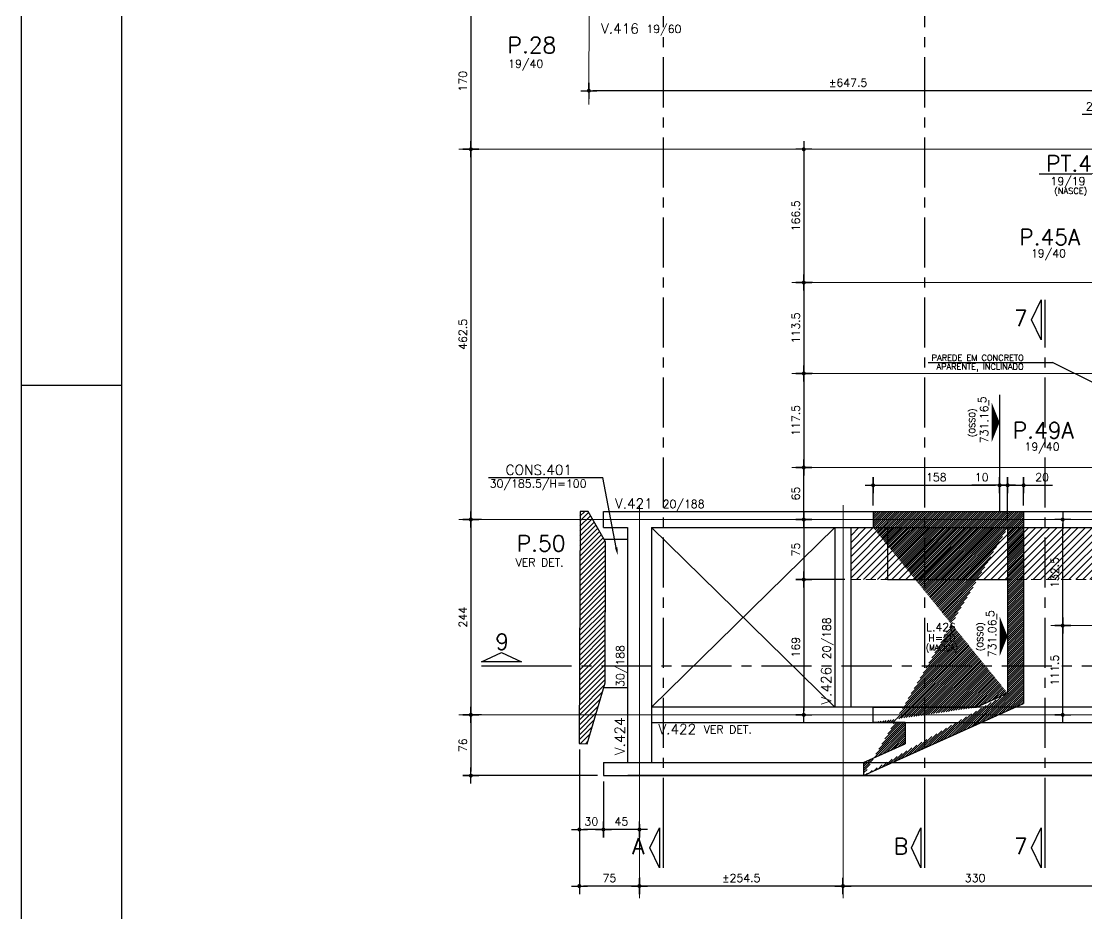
# Model space of a CAD drawing. Header units: inches. Extents: x 17515 to 34518, y -9122 to -4917.
# Drawn here: x 17515 to 18846, y -8282 to -7167 of the extents above; entities that cross this region are included whole.
import ezdxf
from ezdxf.enums import TextEntityAlignment as Align

# ---------------------------------------------------------------- set-up
doc = ezdxf.new("R2010")
doc.units = ezdxf.units.IN
doc.header["$LTSCALE"] = 50
doc.header["$MEASUREMENT"] = 0
doc.linetypes.add('CENTER', pattern=[2, 1.25, -0.25, 0.25, -0.25])
doc.linetypes.add('HIDDEN', pattern=[0.375, 0.25, -0.125])
for name, color, linetype in [('ALVENARIA', 10, 'HIDDEN'), ('CORTE-FORMA', 1, 'Continuous'), ('COTA', 6, 'Continuous'), ('FO-HACHURA_PILAR-MORRE', 252, 'Continuous'), ('FO-TEXTO-LAJES', 152, 'Continuous'), ('FO-TEXTO-VIGAS', 3, 'Continuous'), ('FOLHA', 7, 'Continuous'), ('NIVEL', 3, 'Continuous'), ('P-M', 7, 'Continuous'), ('TEXTO', 3, 'Continuous')]:
    doc.layers.add(name, color=color, linetype=linetype)
for name, color, linetype, lineweight in [('FO-Eixos', 150, 'Continuous', 5), ('FO-Textos dos pilares', 3, 'Continuous', 20), ('FO-Vigas', 2, 'Continuous', 30), ('SEM LAJE', 8, 'Continuous', 30)]:
    doc.layers.add(name, color=color, linetype=linetype, lineweight=lineweight)
doc.styles.add('ROMANS', font='romans.shx')
doc.dimstyles.new('COTA_50', dxfattribs={"dimscale": 5, "dimtxt": 2, "dimasz": 1, "dimexe": 2, "dimexo": 1.5, "dimgap": 1, "dimtad": 1, "dimzin": 12, "dimdsep": 46, "dimtxsty": 'ROMANS', "dimblk1": 'COTA', "dimblk2": 'COTA', "dimsah": 1, "dimcen": -4, "dimdle": 1.5, "dimclrd": 6, "dimclre": 6, "dimclrt": 3, "dimadec": 0, "dimazin": 0, "dimtfac": 1, "dimtofl": 0, "dimtmove": 0, "dimatfit": 3, "dimldrblk": 'COTA', "dimfxl": 1, "dimtolj": 1, "dimtzin": 12, "dimarcsym": 0})

# ---------------------------------------------------------------- blocks, each defined once
blk = doc.blocks.new('COTA')
at = {"layer": 'COTA'}
for p, q in [((2, 0), (-2, 0)), ((0, -2), (0, 2))]:
    blk.add_line(p, q, dxfattribs=at)
at = {"layer": 'COTA', "const_width": 0.5}
blk.add_lwpolyline([(-0.25, 0, 1), (0.25, 0, 1)], format="xyb", close=True, dxfattribs=at)
blk = doc.blocks.new('*D4')
at = {"layer": 'COTA', "color": 6, "lineweight": -2, "transparency": 16777216}
for p, q in [((18579, -7772.2), (18579, -7736.9)), ((18584, -7746.9), (18732, -7746.9)), ((18737, -7751.6), (18737, -7756.9))]:
    blk.add_line(p, q, dxfattribs=at)
at = {"layer": 'Defpoints', "color": 0, "transparency": 16777216}
for p in [(18737, -7744.1), (18737, -7746.9), (18579, -7779.7)]:
    blk.add_point(p, dxfattribs=at)
at = {"layer": 'COTA', "color": 6, "lineweight": -2, "transparency": 16777216, "xscale": 5, "yscale": 5, "zscale": 5, "rotation": 180}
blk.add_blockref('COTA', (18579, -7746.9), dxfattribs=at)
at = {"layer": 'COTA', "color": 6, "lineweight": -2, "transparency": 16777216, "xscale": 5, "yscale": 5, "zscale": 5}
blk.add_blockref('COTA', (18737, -7746.9), dxfattribs=at)
at = {"layer": 'COTA', "color": 3, "transparency": 16777216, "insert": (18658, -7736.9), "char_height": 10, "attachment_point": 5, "style": 'ROMANS'}
blk.add_mtext('\\A1;158', dxfattribs=at)
blk = doc.blocks.new('*D5')
at = {"layer": 'COTA', "color": 6, "lineweight": -2, "transparency": 16777216}
for p, q in [((18747, -7792.2), (18747, -7736.9)), ((18732, -7746.9), (18702.3, -7746.9)), ((18737, -7748.2), (18737, -7756.9)), ((18752, -7746.9), (18757, -7746.9))]:
    blk.add_line(p, q, dxfattribs=at)
at = {"layer": 'Defpoints', "color": 0, "transparency": 16777216}
for p in [(18737, -7740.7), (18737, -7746.9), (18747, -7799.7)]:
    blk.add_point(p, dxfattribs=at)
at = {"layer": 'COTA', "color": 6, "lineweight": -2, "transparency": 16777216, "xscale": 5, "yscale": 5, "zscale": 5}
blk.add_blockref('COTA', (18737, -7746.9), dxfattribs=at)
at = {"layer": 'COTA', "color": 6, "lineweight": -2, "transparency": 16777216, "xscale": 5, "yscale": 5, "zscale": 5, "rotation": 180}
blk.add_blockref('COTA', (18747, -7746.9), dxfattribs=at)
at = {"layer": 'COTA', "color": 3, "transparency": 16777216, "insert": (18714.6, -7736.9), "char_height": 10, "attachment_point": 5, "style": 'ROMANS'}
blk.add_mtext('\\A1;10', dxfattribs=at)
blk = doc.blocks.new('*D6')
at = {"layer": 'COTA', "color": 6, "lineweight": -2, "transparency": 16777216}
for p, q in [((18747, -7792.2), (18747, -7736.9)), ((18767, -7772.2), (18767, -7736.9)), ((18742, -7746.9), (18737, -7746.9)), ((18772, -7746.9), (18803.2, -7746.9))]:
    blk.add_line(p, q, dxfattribs=at)
at = {"layer": 'Defpoints', "color": 0, "transparency": 16777216}
for p in [(18767, -7746.9), (18767, -7779.7), (18747, -7799.7)]:
    blk.add_point(p, dxfattribs=at)
at = {"layer": 'COTA', "color": 6, "lineweight": -2, "transparency": 16777216, "xscale": 5, "yscale": 5, "zscale": 5}
blk.add_blockref('COTA', (18747, -7746.9), dxfattribs=at)
at = {"layer": 'COTA', "color": 6, "lineweight": -2, "transparency": 16777216, "xscale": 5, "yscale": 5, "zscale": 5, "rotation": 180}
blk.add_blockref('COTA', (18767, -7746.9), dxfattribs=at)
at = {"layer": 'COTA', "color": 3, "transparency": 16777216, "insert": (18790.1, -7736.9), "char_height": 10, "attachment_point": 5, "style": 'ROMANS'}
blk.add_mtext('\\A1;20', dxfattribs=at)
blk = doc.blocks.new('*D26')
at = {"layer": 'COTA', "color": 6, "lineweight": -2, "transparency": 16777216}
for p, q in [((18224, -7252.1), (18224, -7244)), ((18871.4, -7254), (18871.4, -7244)), ((18866.4, -7254), (18229, -7254))]:
    blk.add_line(p, q, dxfattribs=at)
at = {"layer": 'Defpoints', "color": 0, "transparency": 16777216}
for p in [(18224, -7254), (18224, -7259.6), (18871.4, -7261.5)]:
    blk.add_point(p, dxfattribs=at)
at = {"layer": 'COTA', "color": 6, "lineweight": -2, "transparency": 16777216, "xscale": 5, "yscale": 5, "zscale": 5, "rotation": 180}
blk.add_blockref('COTA', (18224, -7254), dxfattribs=at)
at = {"layer": 'COTA', "color": 6, "lineweight": -2, "transparency": 16777216, "xscale": 5, "yscale": 5, "zscale": 5}
blk.add_blockref('COTA', (18871.4, -7254), dxfattribs=at)
at = {"layer": 'COTA', "color": 3, "transparency": 16777216, "insert": (18547.7, -7244), "char_height": 10, "attachment_point": 5, "style": 'ROMANS'}
blk.add_mtext('\\A1;%%P647.5', dxfattribs=at)
blk = doc.blocks.new('*D58')
at = {"layer": 'COTA', "color": 6, "lineweight": -2, "transparency": 16777216}
for p, q in [((18541.4, -8239.9), (18541.4, -8257.5)), ((18866.4, -8247.5), (18546.4, -8247.5)), ((18871.4, -8239.9), (18871.4, -8257.5))]:
    blk.add_line(p, q, dxfattribs=at)
at = {"layer": 'Defpoints', "color": 0, "transparency": 16777216}
for p in [(18541.4, -8232.4), (18871.4, -8232.4), (18541.4, -8247.5)]:
    blk.add_point(p, dxfattribs=at)
at = {"layer": 'COTA', "color": 6, "lineweight": -2, "transparency": 16777216, "xscale": 5, "yscale": 5, "zscale": 5, "rotation": 180}
blk.add_blockref('COTA', (18541.4, -8247.5), dxfattribs=at)
at = {"layer": 'COTA', "color": 6, "lineweight": -2, "transparency": 16777216, "xscale": 5, "yscale": 5, "zscale": 5}
blk.add_blockref('COTA', (18871.4, -8247.5), dxfattribs=at)
at = {"layer": 'COTA', "color": 3, "transparency": 16777216, "insert": (18706.4, -8237.5), "char_height": 10, "attachment_point": 5, "style": 'ROMANS'}
blk.add_mtext('\\A1;330', dxfattribs=at)
blk = doc.blocks.new('*D69')
at = {"layer": 'COTA', "color": 6, "lineweight": -2, "transparency": 16777216}
for p, q in [((18287.1, -8237), (18287.1, -8257.5)), ((18536.4, -8247.5), (18292.1, -8247.5)), ((18541.4, -8237), (18541.4, -8257.5))]:
    blk.add_line(p, q, dxfattribs=at)
at = {"layer": 'Defpoints', "color": 0, "transparency": 16777216}
for p in [(18287.1, -8229.5), (18541.4, -8229.5), (18287.1, -8247.5)]:
    blk.add_point(p, dxfattribs=at)
at = {"layer": 'COTA', "color": 6, "lineweight": -2, "transparency": 16777216, "xscale": 5, "yscale": 5, "zscale": 5, "rotation": 180}
blk.add_blockref('COTA', (18287.1, -8247.5), dxfattribs=at)
at = {"layer": 'COTA', "color": 6, "lineweight": -2, "transparency": 16777216, "xscale": 5, "yscale": 5, "zscale": 5}
blk.add_blockref('COTA', (18541.4, -8247.5), dxfattribs=at)
at = {"layer": 'COTA', "color": 3, "transparency": 16777216, "insert": (18414.3, -8237.5), "char_height": 10, "attachment_point": 5, "style": 'ROMANS'}
blk.add_mtext('\\A1;%%P254.5', dxfattribs=at)
blk = doc.blocks.new('*D70')
at = {"layer": 'COTA', "color": 6, "lineweight": -2, "transparency": 16777216}
for p, q in [((18212.1, -8077.1), (18212.1, -8257.5)), ((18282.1, -8247.5), (18217.1, -8247.5)), ((18287.1, -8240.1), (18287.1, -8257.5))]:
    blk.add_line(p, q, dxfattribs=at)
at = {"layer": 'Defpoints', "color": 0, "transparency": 16777216}
for p in [(18212.1, -8069.6), (18287.1, -8232.6), (18212.1, -8247.5)]:
    blk.add_point(p, dxfattribs=at)
at = {"layer": 'COTA', "color": 6, "lineweight": -2, "transparency": 16777216, "xscale": 5, "yscale": 5, "zscale": 5, "rotation": 180}
blk.add_blockref('COTA', (18212.1, -8247.5), dxfattribs=at)
at = {"layer": 'COTA', "color": 6, "lineweight": -2, "transparency": 16777216, "xscale": 5, "yscale": 5, "zscale": 5}
blk.add_blockref('COTA', (18287.1, -8247.5), dxfattribs=at)
at = {"layer": 'COTA', "color": 3, "transparency": 16777216, "insert": (18249.6, -8237.5), "char_height": 10, "attachment_point": 5, "style": 'ROMANS'}
blk.add_mtext('\\A1;75', dxfattribs=at)
blk = doc.blocks.new('*D71')
at = {"layer": 'COTA', "color": 6, "lineweight": -2, "transparency": 16777216}
for p, q in [((18242.1, -8117.1), (18242.1, -8186.9)), ((18282.1, -8176.9), (18247.1, -8176.9)), ((18287.1, -8170.2), (18287.1, -8186.9))]:
    blk.add_line(p, q, dxfattribs=at)
at = {"layer": 'Defpoints', "color": 0, "transparency": 16777216}
for p in [(18242.1, -8109.6), (18287.1, -8162.7), (18242.1, -8176.9)]:
    blk.add_point(p, dxfattribs=at)
at = {"layer": 'COTA', "color": 6, "lineweight": -2, "transparency": 16777216, "xscale": 5, "yscale": 5, "zscale": 5, "rotation": 180}
blk.add_blockref('COTA', (18242.1, -8176.9), dxfattribs=at)
at = {"layer": 'COTA', "color": 6, "lineweight": -2, "transparency": 16777216, "xscale": 5, "yscale": 5, "zscale": 5}
blk.add_blockref('COTA', (18287.1, -8176.9), dxfattribs=at)
at = {"layer": 'COTA', "color": 3, "transparency": 16777216, "insert": (18264.6, -8166.9), "char_height": 10, "attachment_point": 5, "style": 'ROMANS'}
blk.add_mtext('\\A1;45', dxfattribs=at)
blk = doc.blocks.new('*D72')
at = {"layer": 'COTA', "color": 6, "lineweight": -2, "transparency": 16777216}
for p, q in [((18212.1, -8166.1), (18212.1, -8186.9)), ((18242.1, -8166.1), (18242.1, -8186.9)), ((18237.1, -8176.9), (18217.1, -8176.9))]:
    blk.add_line(p, q, dxfattribs=at)
at = {"layer": 'Defpoints', "color": 0, "transparency": 16777216}
for p in [(18212.1, -8158.6), (18242.1, -8158.6), (18212.1, -8176.9)]:
    blk.add_point(p, dxfattribs=at)
at = {"layer": 'COTA', "color": 6, "lineweight": -2, "transparency": 16777216, "xscale": 5, "yscale": 5, "zscale": 5, "rotation": 180}
blk.add_blockref('COTA', (18212.1, -8176.9), dxfattribs=at)
at = {"layer": 'COTA', "color": 6, "lineweight": -2, "transparency": 16777216, "xscale": 5, "yscale": 5, "zscale": 5}
blk.add_blockref('COTA', (18242.1, -8176.9), dxfattribs=at)
at = {"layer": 'COTA', "color": 3, "transparency": 16777216, "insert": (18227.1, -8166.9), "char_height": 10, "attachment_point": 5, "style": 'ROMANS'}
blk.add_mtext('\\A1;30', dxfattribs=at)
blk = doc.blocks.new('*D88')
at = {"layer": 'COTA', "color": 6, "lineweight": -2, "transparency": 16777216}
for p, q in [((18079.3, -7157.2), (18066.6, -7157.2)), ((18076.6, -7162.2), (18076.6, -7322.2)), ((18079.3, -7327.2), (18066.6, -7327.2))]:
    blk.add_line(p, q, dxfattribs=at)
at = {"layer": 'Defpoints', "color": 0, "transparency": 16777216}
for p in [(18086.8, -7157.2), (18076.6, -7327.2), (18086.8, -7327.2)]:
    blk.add_point(p, dxfattribs=at)
at = {"layer": 'COTA', "color": 6, "lineweight": -2, "transparency": 16777216, "xscale": 5, "yscale": 5, "zscale": 5}
for p, rotation in [((18076.6, -7157.2), 90), ((18076.6, -7327.2), 270)]:
    blk.add_blockref('COTA', p, dxfattribs=dict(at, rotation=rotation))
at = {"layer": 'COTA', "color": 3, "transparency": 16777216, "insert": (18066.6, -7242.2), "char_height": 10, "attachment_point": 5, "rotation": 90, "style": 'ROMANS'}
blk.add_mtext('\\A1;170', dxfattribs=at)
blk = doc.blocks.new('*D89')
at = {"layer": 'COTA', "color": 6, "lineweight": -2, "transparency": 16777216}
for p, q in [((18086.4, -7327.2), (18066.6, -7327.2)), ((18076.6, -7332.2), (18076.6, -7784.7)), ((18086.4, -7789.7), (18066.6, -7789.7))]:
    blk.add_line(p, q, dxfattribs=at)
at = {"layer": 'Defpoints', "color": 0, "transparency": 16777216}
for p in [(18093.9, -7327.2), (18076.6, -7789.7), (18093.9, -7789.7)]:
    blk.add_point(p, dxfattribs=at)
at = {"layer": 'COTA', "color": 6, "lineweight": -2, "transparency": 16777216, "xscale": 5, "yscale": 5, "zscale": 5}
for p, rotation in [((18076.6, -7327.2), 90), ((18076.6, -7789.7), 270)]:
    blk.add_blockref('COTA', p, dxfattribs=dict(at, rotation=rotation))
at = {"layer": 'COTA', "color": 3, "transparency": 16777216, "insert": (18066.6, -7558.4), "char_height": 10, "attachment_point": 5, "rotation": 90, "style": 'ROMANS'}
blk.add_mtext('\\A1;462.5', dxfattribs=at)
blk = doc.blocks.new('*D90')
at = {"layer": 'COTA', "color": 6, "lineweight": -2, "transparency": 16777216}
for p, q in [((18089.9, -7789.7), (18066.6, -7789.7)), ((18076.6, -7794.7), (18076.6, -8028.7)), ((18089.9, -8033.7), (18066.6, -8033.7))]:
    blk.add_line(p, q, dxfattribs=at)
at = {"layer": 'Defpoints', "color": 0, "transparency": 16777216}
for p in [(18097.4, -7789.7), (18076.6, -8033.7), (18097.4, -8033.7)]:
    blk.add_point(p, dxfattribs=at)
at = {"layer": 'COTA', "color": 6, "lineweight": -2, "transparency": 16777216, "xscale": 5, "yscale": 5, "zscale": 5}
for p, rotation in [((18076.6, -7789.7), 90), ((18076.6, -8033.7), 270)]:
    blk.add_blockref('COTA', p, dxfattribs=dict(at, rotation=rotation))
at = {"layer": 'COTA', "color": 3, "transparency": 16777216, "insert": (18066.6, -7911.7), "char_height": 10, "attachment_point": 5, "rotation": 90, "style": 'ROMANS'}
blk.add_mtext('\\A1;244', dxfattribs=at)
blk = doc.blocks.new('*D91')
at = {"layer": 'COTA', "color": 6, "lineweight": -2, "transparency": 16777216}
for p, q in [((18082.8, -8033.7), (18066.6, -8033.7)), ((18076.6, -8038.7), (18076.6, -8104.6)), ((18234.6, -8109.6), (18066.6, -8109.6))]:
    blk.add_line(p, q, dxfattribs=at)
at = {"layer": 'Defpoints', "color": 0, "transparency": 16777216}
for p in [(18090.3, -8033.7), (18076.6, -8109.6), (18242.1, -8109.6)]:
    blk.add_point(p, dxfattribs=at)
at = {"layer": 'COTA', "color": 6, "lineweight": -2, "transparency": 16777216, "xscale": 5, "yscale": 5, "zscale": 5}
for p, rotation in [((18076.6, -8033.7), 90), ((18076.6, -8109.6), 270)]:
    blk.add_blockref('COTA', p, dxfattribs=dict(at, rotation=rotation))
at = {"layer": 'COTA', "color": 3, "transparency": 16777216, "insert": (18066.6, -8071.6), "char_height": 10, "attachment_point": 5, "rotation": 90, "style": 'ROMANS'}
blk.add_mtext('\\A1;76', dxfattribs=at)
blk = doc.blocks.new('*D92')
at = {"layer": 'COTA', "color": 6, "lineweight": -2, "transparency": 16777216}
for p, q in [((18499.1, -7327.2), (18482.4, -7327.2)), ((18492.4, -7332.2), (18492.4, -7488.7)), ((18499.1, -7493.7), (18482.4, -7493.7))]:
    blk.add_line(p, q, dxfattribs=at)
at = {"layer": 'Defpoints', "color": 0, "transparency": 16777216}
for p in [(18506.6, -7327.2), (18492.4, -7493.7), (18506.6, -7493.7)]:
    blk.add_point(p, dxfattribs=at)
at = {"layer": 'COTA', "color": 6, "lineweight": -2, "transparency": 16777216, "xscale": 5, "yscale": 5, "zscale": 5}
for p, rotation in [((18492.4, -7327.2), 90), ((18492.4, -7493.7), 270)]:
    blk.add_blockref('COTA', p, dxfattribs=dict(at, rotation=rotation))
at = {"layer": 'COTA', "color": 3, "transparency": 16777216, "insert": (18482.4, -7410.4), "char_height": 10, "attachment_point": 5, "rotation": 90, "style": 'ROMANS'}
blk.add_mtext('\\A1;166.5', dxfattribs=at)
blk = doc.blocks.new('*D93')
at = {"layer": 'COTA', "color": 6, "lineweight": -2, "transparency": 16777216}
for p, q in [((18503.3, -7493.7), (18482.4, -7493.7)), ((18492.4, -7498.7), (18492.4, -7602.2)), ((18503.3, -7607.2), (18482.4, -7607.2))]:
    blk.add_line(p, q, dxfattribs=at)
at = {"layer": 'Defpoints', "color": 0, "transparency": 16777216}
for p in [(18510.8, -7493.7), (18492.4, -7607.2), (18510.8, -7607.2)]:
    blk.add_point(p, dxfattribs=at)
at = {"layer": 'COTA', "color": 6, "lineweight": -2, "transparency": 16777216, "xscale": 5, "yscale": 5, "zscale": 5}
for p, rotation in [((18492.4, -7493.7), 90), ((18492.4, -7607.2), 270)]:
    blk.add_blockref('COTA', p, dxfattribs=dict(at, rotation=rotation))
at = {"layer": 'COTA', "color": 3, "transparency": 16777216, "insert": (18482.4, -7550.4), "char_height": 10, "attachment_point": 5, "rotation": 90, "style": 'ROMANS'}
blk.add_mtext('\\A1;113.5', dxfattribs=at)
blk = doc.blocks.new('*D94')
at = {"layer": 'COTA', "color": 6, "lineweight": -2, "transparency": 16777216}
for p, q in [((18501.2, -7607.2), (18482.4, -7607.2)), ((18492.4, -7612.2), (18492.4, -7719.7)), ((18501.2, -7724.7), (18482.4, -7724.7))]:
    blk.add_line(p, q, dxfattribs=at)
at = {"layer": 'Defpoints', "color": 0, "transparency": 16777216}
for p in [(18508.7, -7607.2), (18492.4, -7724.7), (18508.7, -7724.7)]:
    blk.add_point(p, dxfattribs=at)
at = {"layer": 'COTA', "color": 6, "lineweight": -2, "transparency": 16777216, "xscale": 5, "yscale": 5, "zscale": 5}
for p, rotation in [((18492.4, -7607.2), 90), ((18492.4, -7724.7), 270)]:
    blk.add_blockref('COTA', p, dxfattribs=dict(at, rotation=rotation))
at = {"layer": 'COTA', "color": 3, "transparency": 16777216, "insert": (18482.4, -7665.9), "char_height": 10, "attachment_point": 5, "rotation": 90, "style": 'ROMANS'}
blk.add_mtext('\\A1;117.5', dxfattribs=at)
blk = doc.blocks.new('*D95')
at = {"layer": 'COTA', "color": 6, "lineweight": -2, "transparency": 16777216}
for p, q in [((18501.2, -7724.7), (18482.4, -7724.7)), ((18492.4, -7784.7), (18492.4, -7729.7)), ((18501.2, -7789.7), (18482.4, -7789.7))]:
    blk.add_line(p, q, dxfattribs=at)
at = {"layer": 'Defpoints', "color": 0, "transparency": 16777216}
for p in [(18492.4, -7724.7), (18508.7, -7724.7), (18508.7, -7789.7)]:
    blk.add_point(p, dxfattribs=at)
at = {"layer": 'COTA', "color": 6, "lineweight": -2, "transparency": 16777216, "xscale": 5, "yscale": 5, "zscale": 5}
for p, rotation in [((18492.4, -7724.7), 90), ((18492.4, -7789.7), 270)]:
    blk.add_blockref('COTA', p, dxfattribs=dict(at, rotation=rotation))
at = {"layer": 'COTA', "color": 3, "transparency": 16777216, "insert": (18482.4, -7757.2), "char_height": 10, "attachment_point": 5, "rotation": 90, "style": 'ROMANS'}
blk.add_mtext('\\A1;65', dxfattribs=at)
blk = doc.blocks.new('*D97')
at = {"layer": 'COTA', "color": 6, "lineweight": -2, "transparency": 16777216}
for p, q in [((18814.8, -7922.2), (18805.8, -7922.2)), ((18815.8, -8028.7), (18815.8, -7927.2)), ((18814.8, -8033.7), (18805.8, -8033.7))]:
    blk.add_line(p, q, dxfattribs=at)
at = {"layer": 'Defpoints', "color": 0, "transparency": 16777216}
for p in [(18815.8, -7922.2), (18822.3, -7922.2), (18822.3, -8033.7)]:
    blk.add_point(p, dxfattribs=at)
at = {"layer": 'COTA', "color": 6, "lineweight": -2, "transparency": 16777216, "xscale": 5, "yscale": 5, "zscale": 5}
for p, rotation in [((18815.8, -7922.2), 90), ((18815.8, -8033.7), 270)]:
    blk.add_blockref('COTA', p, dxfattribs=dict(at, rotation=rotation))
at = {"layer": 'COTA', "color": 3, "transparency": 16777216, "insert": (18805.8, -7977.9), "char_height": 10, "attachment_point": 5, "rotation": 90, "style": 'ROMANS'}
blk.add_mtext('\\A1;111.5', dxfattribs=at)
blk = doc.blocks.new('*D98')
at = {"layer": 'COTA', "color": 6, "lineweight": -2, "transparency": 16777216}
for p, q in [((18818.9, -7789.7), (18805.8, -7789.7)), ((18815.8, -7917.2), (18815.8, -7794.7)), ((18818.9, -7922.2), (18805.8, -7922.2))]:
    blk.add_line(p, q, dxfattribs=at)
at = {"layer": 'Defpoints', "color": 0, "transparency": 16777216}
for p in [(18815.8, -7789.7), (18826.4, -7789.7), (18826.4, -7922.2)]:
    blk.add_point(p, dxfattribs=at)
at = {"layer": 'COTA', "color": 6, "lineweight": -2, "transparency": 16777216, "xscale": 5, "yscale": 5, "zscale": 5}
for p, rotation in [((18815.8, -7789.7), 90), ((18815.8, -7922.2), 270)]:
    blk.add_blockref('COTA', p, dxfattribs=dict(at, rotation=rotation))
at = {"layer": 'COTA', "color": 3, "transparency": 16777216, "insert": (18805.8, -7855.9), "char_height": 10, "attachment_point": 5, "rotation": 90, "style": 'ROMANS'}
blk.add_mtext('\\A1;132.5', dxfattribs=at)
blk = doc.blocks.new('*D125')
at = {"layer": 'COTA', "color": 6, "lineweight": -2, "transparency": 16777216}
for p, q in [((18498.5, -7789.7), (18482.4, -7789.7)), ((18492.4, -7794.7), (18492.4, -7859.7)), ((18543.8, -7864.7), (18482.4, -7864.7))]:
    blk.add_line(p, q, dxfattribs=at)
at = {"layer": 'Defpoints', "color": 0, "transparency": 16777216}
for p in [(18506, -7789.7), (18492.4, -7864.7), (18551.3, -7864.7)]:
    blk.add_point(p, dxfattribs=at)
at = {"layer": 'COTA', "color": 6, "lineweight": -2, "transparency": 16777216, "xscale": 5, "yscale": 5, "zscale": 5}
for p, rotation in [((18492.4, -7789.7), 90), ((18492.4, -7864.7), 270)]:
    blk.add_blockref('COTA', p, dxfattribs=dict(at, rotation=rotation))
at = {"layer": 'COTA', "color": 3, "transparency": 16777216, "insert": (18482.4, -7827.2), "char_height": 10, "attachment_point": 5, "rotation": 90, "style": 'ROMANS'}
blk.add_mtext('\\A1;75', dxfattribs=at)
blk = doc.blocks.new('*D126')
at = {"layer": 'COTA', "color": 6, "lineweight": -2, "transparency": 16777216}
for p, q in [((18495, -7864.7), (18482.4, -7864.7)), ((18492.4, -7869.7), (18492.4, -8028.7)), ((18495, -8033.7), (18482.4, -8033.7))]:
    blk.add_line(p, q, dxfattribs=at)
at = {"layer": 'Defpoints', "color": 0, "transparency": 16777216}
for p in [(18502.5, -7864.7), (18492.4, -8033.7), (18502.5, -8033.7)]:
    blk.add_point(p, dxfattribs=at)
at = {"layer": 'COTA', "color": 6, "lineweight": -2, "transparency": 16777216, "xscale": 5, "yscale": 5, "zscale": 5}
for p, rotation in [((18492.4, -7864.7), 90), ((18492.4, -8033.7), 270)]:
    blk.add_blockref('COTA', p, dxfattribs=dict(at, rotation=rotation))
at = {"layer": 'COTA', "color": 3, "transparency": 16777216, "insert": (18482.4, -7949.2), "char_height": 10, "attachment_point": 5, "rotation": 90, "style": 'ROMANS'}
blk.add_mtext('\\A1;169', dxfattribs=at)
blk = doc.blocks.new('*D265')
at = {"layer": 'COTA', "color": 6, "lineweight": -2, "transparency": 16777216}
for p, q in [((18871.4, -7283.6), (18840.2, -7283.6)), ((18871.4, -7287.9), (18871.4, -7293.6)), ((18886.4, -7283.6), (18876.4, -7283.6)), ((18891.4, -7287.9), (18891.4, -7293.6))]:
    blk.add_line(p, q, dxfattribs=at)
at = {"layer": 'Defpoints', "color": 0, "transparency": 16777216}
for p in [(18871.4, -7280.4), (18871.4, -7283.6), (18891.4, -7280.4)]:
    blk.add_point(p, dxfattribs=at)
at = {"layer": 'COTA', "color": 6, "lineweight": -2, "transparency": 16777216, "xscale": 5, "yscale": 5, "zscale": 5, "rotation": 180}
blk.add_blockref('COTA', (18871.4, -7283.6), dxfattribs=at)
at = {"layer": 'COTA', "color": 6, "lineweight": -2, "transparency": 16777216, "xscale": 5, "yscale": 5, "zscale": 5}
blk.add_blockref('COTA', (18891.4, -7283.6), dxfattribs=at)
at = {"layer": 'COTA', "color": 3, "transparency": 16777216, "insert": (18853.3, -7273.6), "char_height": 10, "attachment_point": 5, "style": 'ROMANS'}
blk.add_mtext('\\A1;20', dxfattribs=at)

msp = doc.modelspace()

# ---------------------------------------------------------------- hatches: boundary and pattern name
at = {"layer": 'CORTE-FORMA'}
h = msp.add_hatch(dxfattribs=at)
h.set_pattern_fill('ANSI31', color=70, scale=15)
h.set_pattern_definition([(45, (-23.5, 0), (-1.32582521, 1.32582521), [])])
edge = h.paths.add_edge_path()
edge.add_line((18619.013, -8043.15), (18579.013, -8043.15))
edge.add_line((18579.013, -8024.15), (18708.123, -8024.15))
edge.add_line((18579.013, -8043.15), (18579.013, -8024.15))
edge.add_line((18708.123, -8024.15), (18747.013, -8006.65))
edge.add_line((18567.013, -8109.582), (18767.013, -8019.582))
edge.add_line((18619.013, -8043.15), (18619.013, -8069.733))
edge.add_line((18567.013, -8093.133), (18619.013, -8069.733))
edge.add_line((18567.013, -8093.133), (18567.013, -8109.582))
edge.add_line((18767.013, -7779.65), (18767.013, -8019.582))
edge.add_line((18747.013, -7799.65), (18747.013, -8006.65))
edge.add_line((18579.013, -7799.65), (18747.013, -7799.65))
edge.add_line((18579.013, -7779.65), (18767.013, -7779.65))
edge.add_line((18579.013, -7779.65), (18579.013, -7799.65))
h = msp.add_hatch(dxfattribs=at)
h.set_pattern_fill('ANSI31', color=40, scale=50)
h.set_pattern_definition([(45, (0, 1640.526), (-4.4194174, 4.4194174), [])])
h.paths.add_polyline_path([(21123.399, -7799.65), (18551.433, -7799.65), (18551.433, -7864.65), (21051.349, -7864.65), (21051.349, -8024.15), (21123.399, -8024.15)])
at = {"layer": 'FO-HACHURA_PILAR-MORRE'}
h = msp.add_hatch(dxfattribs=at)
h.set_pattern_fill('ANSI31', color=256, scale=35)
h.paths.add_polyline_path([(18222.075, -8069.679), (18244.299, -7993.563), (18244.821, -7817.507), (18222.933, -7779.68), (18212.933, -7779.65), (18212.075, -8069.649)])

# ---------------------------------------------------------------- linework, layer by layer
at = {"layer": 'ALVENARIA', "lineweight": 5}
msp.add_line((18551.349, -7864.65), (21051.349, -7864.65), dxfattribs=at)
at = {"layer": 'CORTE-FORMA', "color": 8}
msp.add_line((18737.013, -7634.014), (18737.013, -7779.65), dxfattribs=at)
at = {"layer": 'CORTE-FORMA'}
for p, q in [((18579.013, -7779.65), (18579.013, -7799.65)), ((18579.013, -7779.65), (18767.013, -7779.65)), ((18767.013, -7779.65), (18767.013, -8019.582)), ((18579.013, -7799.65), (18747.013, -7799.65)), ((18747.013, -7799.65), (18747.013, -8006.65)), ((18708.123, -8024.15), (18747.013, -8006.65)), ((18567.013, -8109.582), (18767.013, -8019.582)), ((18579.013, -8043.15), (18579.013, -8024.15)), ((18579.013, -8024.15), (18708.123, -8024.15)), ((18619.013, -8043.15), (18579.013, -8043.15)), ((18619.013, -8043.15), (18619.013, -8069.733)), ((18567.013, -8093.133), (18619.013, -8069.733)), ((18567.013, -8093.133), (18567.013, -8109.582))]:
    msp.add_line(p, q, dxfattribs=at)
at = {"layer": 'CORTE-FORMA', "color": 4}
for p, q in [((18597.013, -7799.65), (18597.013, -7864.65)), ((18597.013, -7864.65), (18747.013, -7864.65))]:
    msp.add_line(p, q, dxfattribs=at)
at = {"layer": 'COTA', "color": 8}
for p, q in [((18786.504, -7357.908), (18876.069, -7357.908)), ((18647.732, -7593.693), (18802.95, -7593.693)), ((18858.472, -7621.162), (18802.95, -7593.693)), ((18098.792, -7737.15), (18241.278, -7737.15)), ((18258.077, -7824.439), (18241.278, -7737.15))]:
    msp.add_line(p, q, dxfattribs=at)
msp.add_solid([(18256.441, -7824.754), (18259.967, -7834.259), (18259.714, -7824.124)], dxfattribs=at)
at = {"layer": 'FO-Eixos'}
for p, q in [((18229.698, -5382.987), (18223.974, -7271.173)), ((18061.565, -7327.15), (21357.083, -7327.15)), ((18477.441, -7493.65), (18884.5, -7493.65)), ((18477.441, -7607.15), (20400.432, -7607.15)), ((18885.5, -7724.65), (18477.441, -7724.65)), ((18287.075, -7771.702), (18287.075, -8262.516)), ((18541.433, -8262.516), (18541.433, -7771.702)), ((18061.565, -7789.65), (21357.083, -7789.65)), ((19173.955, -7922.2), (18800.814, -7922.2)), ((18061.565, -8033.65), (21357.083, -8033.65))]:
    msp.add_line(p, q, dxfattribs=at)
at = {"layer": 'FO-Vigas'}
for p, q in [((18242.075, -7779.65), (19002.932, -7779.65)), ((18242.075, -7799.65), (18242.075, -7779.65)), ((18242.075, -7799.65), (18272.075, -7799.65)), ((18272.075, -7799.65), (18272.075, -8093.133)), ((18302.075, -7799.65), (21123.399, -7799.65)), ((18302.075, -7799.65), (18302.075, -8093.133)), ((18531.433, -8024.15), (18531.433, -7799.65)), ((18551.433, -8024.15), (18551.433, -7799.65)), ((18242.831, -7814.184), (18272.075, -7814.184)), ((18242.522, -7999.65), (18272.075, -7999.65)), ((21123.399, -8024.15), (18302.075, -8024.15)), ((18302.075, -8043.15), (21123.399, -8043.15)), ((18242.075, -8093.133), (21183.399, -8093.133)), ((18242.075, -8093.133), (18242.075, -8109.582)), ((18242.075, -8109.582), (21153.399, -8109.582)), ((21183.399, -8109.582), (18272.814, -8109.582))]:
    msp.add_line(p, q, dxfattribs=at)
at = {"layer": 'FOLHA', "color": 1}
msp.add_line((17640.129, -4966.857), (17640.129, -9071.857), dxfattribs=at)
at = {"layer": 'FOLHA'}
msp.add_line((17515.129, -7621.857), (17640.129, -7621.857), dxfattribs=at)
msp.add_lwpolyline([(17515.129, -4916.857), (17515.129, -9121.857), (23455.129, -9121.857), (23455.129, -4916.857)], close=True, dxfattribs=at)
at = {"layer": 'NIVEL', "color": 1}
for points in [[(18737.013, -7668.299, 0, 50, 0), (18727.013, -7668.299, 50, 50, 0)], [(18747.013, -7935.576, 0, 50, 0), (18737.013, -7935.576, 50, 50, 0)]]:
    msp.add_lwpolyline(points, format="xyseb", dxfattribs=at)
at = {"layer": 'P-M'}
for p, q in [((18212.933, -7779.65), (18212.075, -8069.649)), ((18222.933, -7779.68), (18212.933, -7779.65)), ((18244.821, -7817.507), (18222.933, -7779.68)), ((18244.299, -7993.563), (18244.821, -7817.507)), ((18222.075, -8069.679), (18244.299, -7993.563)), ((18212.075, -8069.649), (18222.075, -8069.679))]:
    msp.add_line(p, q, dxfattribs=at)
at = {"layer": 'SEM LAJE'}
for p, q in [((18531.349, -7799.65), (18302.075, -8024.15)), ((18302.075, -7799.65), (18531.349, -8024.15))]:
    msp.add_line(p, q, dxfattribs=at)
at = {"layer": 'TEXTO', "color": 8, "linetype": 'CENTER'}
for p, q in [((18317.302, -8174.793), (18317.302, -5324.525)), ((18643.802, -8174.793), (18643.802, -5324.525)), ((18793.97, -8174.793), (18793.97, -7565.147)), ((18139.707, -7972.633), (21263.787, -7972.633))]:
    msp.add_line(p, q, dxfattribs=at)
at = {"layer": 'TEXTO', "color": 3}
for p, q in [((18793.97, -7565.147), (18793.97, -7515.147)), ((18089.707, -7972.633), (18139.707, -7972.633)), ((18317.302, -8224.793), (18317.302, -8174.793)), ((18643.802, -8224.793), (18643.802, -8174.793)), ((18793.97, -8224.793), (18793.97, -8174.793))]:
    msp.add_line(p, q, dxfattribs=at)
for points in [[(18788.97, -7515.147), (18788.97, -7565.147), (18776.97, -7540.147), (18788.97, -7515.147)], [(18139.707, -7967.633), (18089.707, -7967.633), (18114.707, -7955.633), (18139.707, -7967.633)], [(18312.302, -8174.793), (18312.302, -8224.793), (18300.302, -8199.793), (18312.302, -8174.793)], [(18638.802, -8174.793), (18638.802, -8224.793), (18626.802, -8199.793), (18638.802, -8174.793)], [(18788.97, -8174.793), (18788.97, -8224.793), (18776.97, -8199.793), (18788.97, -8174.793)]]:
    msp.add_lwpolyline(points, dxfattribs=at)

# ---------------------------------------------------------------- texts
at = {"layer": 'FO-TEXTO-LAJES', "style": 'ROMANS'}
msp.add_text('L.426', height=10, dxfattribs=at).set_placement((18645.269, -7929.002))
at = {"layer": 'FO-TEXTO-LAJES', "color": 3, "style": 'ROMANS'}
msp.add_text('H=20', height=9, dxfattribs=at).set_placement((18647.696, -7942.083))
at = {"layer": 'FO-TEXTO-LAJES', "color": 4, "style": 'ROMANS', "width": 0.9}
msp.add_text('(MACIÇA)', height=7.5, dxfattribs=at).set_placement((18644.95, -7953.301))
at = {"layer": 'FO-TEXTO-VIGAS', "color": 1, "style": 'ROMANS'}
for s, p in [('V.416', (18239.252, -7182.709)), ('CONS.401', (18119.982, -7733.911)), ('V.421', (18256.568, -7776.11)), ('V.422', (18310.904, -8057.807))]:
    msp.add_text(s, height=12.5, dxfattribs=at).set_placement(p)
at = {"layer": 'FO-TEXTO-VIGAS', "style": 'ROMANS'}
for s, height, p in [('19/60', 10, (18295.86, -7181.889)), ('PAREDE EM CONCRETO', 7.5, (18652.097, -7591.398)), ('APARENTE, INCLINADO', 7.5, (18658.08, -7602.469)), ('30/185.5/H=100', 10, (18100.22, -7749.822)), ('20/188', 10, (18316.207, -7775.289)), ('VER DET.', 10, (18367.511, -8056.987))]:
    msp.add_text(s, height=height, dxfattribs=at).set_placement(p)
for s, p in [('20/188', (18526.008, -7964.217)), ('30/188', (18268.129, -7998.792))]:
    msp.add_text(s, height=10, rotation=90, dxfattribs=at).set_placement(p)
at = {"layer": 'FO-TEXTO-VIGAS', "color": 1, "style": 'ROMANS'}
for s, p in [('V.426', (18526.829, -8020.825)), ('V.424', (18268.949, -8083.978))]:
    msp.add_text(s, height=12.5, rotation=90, dxfattribs=at).set_placement(p)
at = {"layer": 'FO-Textos dos pilares', "color": 1, "style": 'ROMANS'}
for s, p in [('P.28', (18122.394, -7207.077)), ('PT.4', (18794.963, -7354.752)), ('P.45A', (18761.55, -7446.8)), ('P.49A', (18753.497, -7688.265)), ('P.50', (18133.918, -7829.449))]:
    msp.add_text(s, height=20, dxfattribs=at).set_placement(p)
at = {"layer": 'FO-Textos dos pilares', "color": 3, "style": 'ROMANS'}
for s, p in [('19/40', (18123.278, -7225.404)), ('19/19', (18800.528, -7372.05)), ('19/40', (18776.169, -7462.201)), ('19/40', (18768.116, -7703.666)), ('VER DET.', (18132.466, -7848.272))]:
    msp.add_text(s, height=10, dxfattribs=at).set_placement(p)
at = {"layer": 'FO-Textos dos pilares', "color": 4, "style": 'ROMANS'}
msp.add_text('(NASCE)', height=7.5, dxfattribs=at).set_placement((18805.313, -7382.91))
at = {"layer": 'NIVEL', "color": 3, "style": 'ROMANS'}
for s, p in [('5', (18720.197, -7640.074)), ('731.16_', (18722.659, -7667.412)), ('5', (18730.197, -7907.35)), ('731.06_', (18732.659, -7934.688))]:
    msp.add_text(s, height=10, rotation=90, dxfattribs=at).set_placement(p, align=Align.CENTER)
at = {"layer": 'NIVEL', "color": 4, "style": 'ROMANS'}
for p in [(18706.447, -7668.847), (18716.447, -7936.124)]:
    msp.add_text('(OSSO)', height=7.5, rotation=90, dxfattribs=at).set_placement(p, align=Align.CENTER)
at = {"layer": 'TEXTO', "color": 1, "style": 'ROMANS'}
for s, p in [('7', (18754.928, -7548.215)), ('9', (18107.091, -7952.361)), ('A', (18278.26, -8207.861)), ('B', (18604.76, -8207.861)), ('7', (18754.928, -8207.861))]:
    msp.add_text(s, height=20, dxfattribs=at).set_placement(p)

# ---------------------------------------------------------------- dimensions: what is measured, and where the dimension line sits
at = {"layer": 'COTA'}
for base, p1, p2, picture, middle in [((18076.565, -7327.15), (18086.758, -7157.15), (18086.758, -7327.15), '*D88', (18066.565, -7242.15)), ((18076.565, -7789.65), (18093.861, -7327.15), (18093.861, -7789.65), '*D89', (18066.565, -7558.4)), ((18492.441, -7493.65), (18506.632, -7327.15), (18506.632, -7493.65), '*D92', (18482.441, -7410.4)), ((18492.441, -7607.15), (18510.786, -7493.65), (18510.786, -7607.15), '*D93', (18482.441, -7550.4)), ((18492.441, -7724.65), (18508.709, -7607.15), (18508.709, -7724.65), '*D94', (18482.441, -7665.9)), ((18492.441, -7724.65), (18508.709, -7789.65), (18508.709, -7724.65), '*D95', (18482.441, -7757.15)), ((18076.565, -8033.65), (18097.356, -7789.65), (18097.356, -8033.65), '*D90', (18066.565, -7911.65)), ((18492.441, -7864.65), (18506.001, -7789.65), (18551.349, -7864.65), '*D125', (18482.441, -7827.15)), ((18492.441, -8033.65), (18502.495, -7864.65), (18502.495, -8033.65), '*D126', (18482.441, -7949.15))]:
    dim = msp.add_linear_dim(base=base, p1=p1, p2=p2, angle=90, dimstyle='COTA_50', dxfattribs=at)
    dim.commit()
    dim.dimension.update_dxf_attribs({"geometry": picture, "text_midpoint": middle})
for base, p1, p2, text, picture, middle in [((18224.009, -7254.023), (18871.433, -7261.548), (18224.009, -7259.585), '%%P647.5', '*D26', (18547.721, -7244.023)), ((18287.075, -8247.516), (18541.433, -8229.544), (18287.075, -8229.544), '%%P254.5', '*D69', (18414.254, -8237.516))]:
    dim = msp.add_linear_dim(base=base, p1=p1, p2=p2, text=text, dimstyle='COTA_50', dxfattribs=at)
    dim.commit()
    dim.dimension.update_dxf_attribs({"geometry": picture, "text_midpoint": middle})
for base, p1, p2, picture, middle in [((18871.433, -7283.559), (18891.433, -7280.424), (18871.433, -7280.424), '*D265', (18853.337, -7273.559)), ((18737.013, -7746.861), (18579.013, -7779.65), (18737.013, -7744.103), '*D4', (18658.013, -7736.861)), ((18737.013, -7746.861), (18747.013, -7799.65), (18737.013, -7740.738), '*D5', (18714.632, -7736.861)), ((18767.013, -7746.861), (18747.013, -7799.65), (18767.013, -7779.65), '*D6', (18790.108, -7736.861)), ((18212.075, -8247.516), (18287.075, -8232.584), (18212.075, -8069.649), '*D70', (18249.575, -8237.516)), ((18242.075, -8176.853), (18287.075, -8162.666), (18242.075, -8109.582), '*D71', (18264.575, -8166.853)), ((18212.075, -8176.853), (18242.075, -8158.613), (18212.075, -8158.613), '*D72', (18227.075, -8166.853)), ((18541.433, -8247.516), (18871.433, -8232.402), (18541.433, -8232.402), '*D58', (18706.433, -8237.516))]:
    dim = msp.add_linear_dim(base=base, p1=p1, p2=p2, dimstyle='COTA_50', dxfattribs=at)
    dim.commit()
    dim.dimension.update_dxf_attribs({"geometry": picture, "text_midpoint": middle})
for base, p1, p2, override, picture, middle in [((18815.813927249, -7789.650447212), (18826.377829135, -7922.200447208), (18826.377829135, -7789.650447212), {"dimdec": 1}, '*D98', (18805.813927249, -7855.92544721)), ((18815.813927, -7922.200447), (18822.256614, -8033.650448), (18822.256614, -7922.200447), {"dimdec": 1}, '*D97', (18805.813927, -7977.925448)), ((18076.565, -8109.582), (18090.298, -8033.65), (18242.075, -8109.582), {"dimdec": 0}, '*D91', (18066.565, -8071.616))]:
    dim = msp.add_linear_dim(base=base, p1=p1, p2=p2, angle=90, dimstyle='COTA_50', override=override, dxfattribs=at)
    dim.commit()
    dim.dimension.update_dxf_attribs({"geometry": picture, "text_midpoint": middle})

doc.saveas('drawing.dxf')
